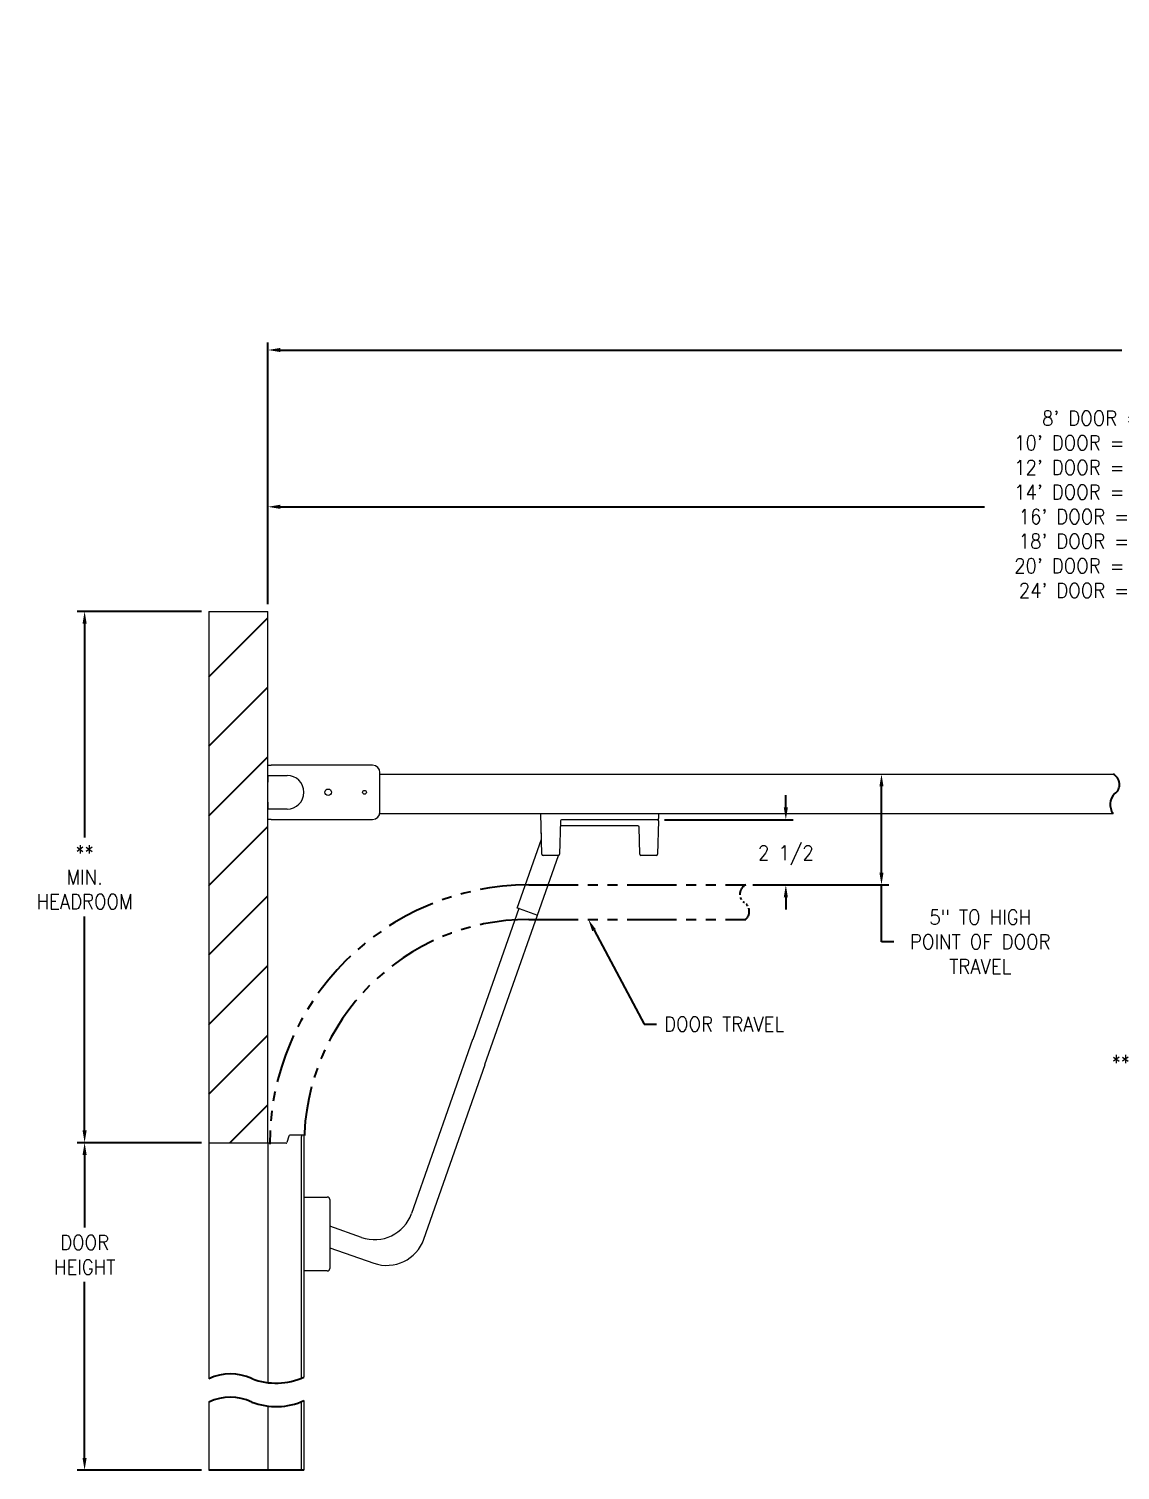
# Model space of a CAD drawing. Extents: x 7 to 132, y 25 to 99.
# Drawn here: x 7.1 to 62.5, y 25.3 to 98.5 of the extents above; entities that cross this region are included whole.
import ezdxf

# ---------------------------------------------------------------- set-up
doc = ezdxf.new("R2010")
doc.units = 0
doc.header["$LTSCALE"] = 0.5
doc.header["$MEASUREMENT"] = 0
doc.linetypes.add('PHANTOM', pattern=[2.5, 1.25, -0.25, 0.25, -0.25, 0.25, -0.25])
doc.layers.get('Defpoints').update_dxf_attribs({"linetype": 'CONTINUOUS'})
for name, color, linetype in [('DIM', 1, 'CONTINUOUS'), ('OBJ', 3, 'CONTINUOUS'), ('PHAN', 6, 'PHANTOM')]:
    doc.layers.add(name, color=color, linetype=linetype)
doc.styles.add('ROMANS', font='romans.shx', dxfattribs={"width": 0.9, "height": 0.75})
doc.dimstyles.new('GENIE', dxfattribs={"dimscale": 4, "dimtxt": 0.25, "dimasz": 0.156, "dimexe": 0.095, "dimexo": 0.0925, "dimgap": 0.095, "dimtad": 0, "dimtih": 1, "dimtoh": 1, "dimdec": 5, "dimzin": 4, "dimdsep": 46, "dimlunit": 5, "dimtxsty": 'ROMANS', "dimcen": 0.09, "dimadec": 0, "dimazin": 0, "dimtfac": 1, "dimtdec": 5, "dimtofl": 0, "dimtmove": 0, "dimatfit": 3, "dimfxl": 0, "dimfrac": 2, "dimtolj": 1, "dimtzin": 4, "dimarcsym": 0})

# ---------------------------------------------------------------- blocks, each defined once
blk = doc.blocks.new('*D15')
at = {"layer": 'Defpoints', "color": 0}
for p in [(16.223, 41.908), (9.903, 25.267), (16.223, 25.267)]:
    blk.add_point(p, dxfattribs=at)
at = {"layer": 'DIM', "color": 0, "lineweight": -2}
for p, q in [((15.853, 41.908), (9.523, 41.908)), ((9.903, 41.284), (9.903, 37.592)), ((9.903, 25.891), (9.903, 34.832)), ((15.853, 25.267), (9.523, 25.267))]:
    blk.add_line(p, q, dxfattribs=at)
at = {"layer": 'DIM', "color": 0}
for points in [[(9.799, 41.284), (10.007, 41.284), (9.903, 41.908)], [(9.799, 25.891), (10.007, 25.891), (9.903, 25.267)]]:
    blk.add_solid(points, dxfattribs=at)
at = {"layer": 'DIM', "color": 0, "insert": (9.903, 36.212), "char_height": 0.75, "attachment_point": 5, "style": 'ROMANS'}
blk.add_mtext('\\A1;DOOR\\PHEIGHT', dxfattribs=at)
blk = doc.blocks.new('*D20')
at = {"layer": 'Defpoints', "color": 0}
for p in [(16.223, 68.908), (9.903, 41.908), (16.223, 41.908)]:
    blk.add_point(p, dxfattribs=at)
at = {"layer": 'DIM', "color": 0, "lineweight": -2}
for p, q in [((15.853, 68.908), (9.523, 68.908)), ((9.903, 68.284), (9.903, 57.413)), ((9.903, 42.532), (9.903, 53.403)), ((15.853, 41.908), (9.523, 41.908))]:
    blk.add_line(p, q, dxfattribs=at)
at = {"layer": 'DIM', "color": 0}
for points in [[(9.799, 68.284), (10.007, 68.284), (9.903, 68.908)], [(9.799, 42.532), (10.007, 42.532), (9.903, 41.908)]]:
    blk.add_solid(points, dxfattribs=at)
at = {"layer": 'DIM', "color": 0, "insert": (9.903, 55.408), "char_height": 0.75, "attachment_point": 5, "style": 'ROMANS'}
blk.add_mtext('\\A1;**\\PMIN.\\PHEADROOM', dxfattribs=at)
blk = doc.blocks.new('*D35')
at = {"layer": 'Defpoints', "color": 0}
for p in [(105.597, 74.224), (19.223, 68.908), (105.597, 60.641)]:
    blk.add_point(p, dxfattribs=at)
at = {"layer": 'DIM', "color": 0, "lineweight": -2}
for p, q in [((19.223, 69.278), (19.223, 74.604)), ((19.847, 74.224), (55.657, 74.224)), ((104.973, 74.224), (68.727, 74.224)), ((105.597, 61.011), (105.597, 74.604))]:
    blk.add_line(p, q, dxfattribs=at)
at = {"layer": 'DIM', "color": 0}
for points in [[(19.847, 74.328), (19.847, 74.12), (19.223, 74.224)], [(104.973, 74.328), (104.973, 74.12), (105.597, 74.224)]]:
    blk.add_solid(points, dxfattribs=at)
at = {"layer": 'DIM', "color": 0, "insert": (62.192, 74.224), "char_height": 0.75, "attachment_point": 5, "style": 'ROMANS'}
blk.add_mtext("\\A1;8' DOOR = 122\\P10' DOOR = 146 1/2\\P12' DOOR = 170 1/2 \\P14' DOOR = 194 1/2\\P 16' DOOR = 218 1/2 \\P 18' DOOR = 242 1/2\\P20' DOOR = 266 1/2 \\P 24' DOOR = 314 1/2", dxfattribs=at)
blk = doc.blocks.new('*D36')
at = {"layer": 'Defpoints', "color": 0}
for p in [(19.223, 82.192), (19.223, 68.908), (127.73, 56.299)]:
    blk.add_point(p, dxfattribs=at)
at = {"layer": 'DIM', "color": 0, "lineweight": -2}
for p, q in [((19.223, 69.278), (19.223, 82.572)), ((19.847, 82.192), (62.626, 82.192)), ((127.106, 82.192), (99.9, 82.192)), ((127.73, 56.669), (127.73, 82.572))]:
    blk.add_line(p, q, dxfattribs=at)
at = {"layer": 'DIM', "color": 0}
for points in [[(19.847, 82.296), (19.847, 82.088), (19.223, 82.192)], [(127.106, 82.296), (127.106, 82.088), (127.73, 82.192)]]:
    blk.add_solid(points, dxfattribs=at)
at = {"layer": 'DIM', "color": 0, "insert": (81.263, 82.192), "char_height": 0.75, "attachment_point": 5, "style": 'ROMANS'}
blk.add_mtext('\\A1;MIN. BACK ROOM = DOOR HEIGHT + 4\'-0" (ALLOWS FOR ACCESS) *', dxfattribs=at)
blk = doc.blocks.new('*D39')
at = {"layer": 'Defpoints', "color": 0}
for p in [(43.033, 60.641), (50.412, 60.641), (43.509, 55.006)]:
    blk.add_point(p, dxfattribs=at)
at = {"layer": 'DIM', "color": 0, "lineweight": -2}
for p, q in [((50.412, 55.63), (50.412, 60.017)), ((43.879, 55.006), (50.792, 55.006)), ((50.412, 52.119), (50.412, 55.006)), ((51.036, 52.119), (50.412, 52.119))]:
    blk.add_line(p, q, dxfattribs=at)
at = {"layer": 'DIM', "color": 0}
for points in [[(50.308, 60.017), (50.516, 60.017), (50.412, 60.641)], [(50.308, 55.63), (50.516, 55.63), (50.412, 55.006)]]:
    blk.add_solid(points, dxfattribs=at)
at = {"layer": 'DIM', "color": 0, "insert": (55.434, 52.119), "char_height": 0.75, "attachment_point": 5, "style": 'ROMANS'}
blk.add_mtext('\\A1;5" TO HIGH\\PPOINT OF DOOR\\PTRAVEL', dxfattribs=at)
blk = doc.blocks.new('*D40')
at = {"layer": 'Defpoints', "color": 0}
for p in [(39.019, 58.321), (43.509, 55.006), (45.551, 55.006)]:
    blk.add_point(p, dxfattribs=at)
at = {"layer": 'DIM', "color": 0, "lineweight": -2}
for p, q in [((45.551, 58.945), (45.551, 59.569)), ((39.389, 58.321), (45.931, 58.321)), ((43.879, 55.006), (45.931, 55.006)), ((45.551, 54.382), (45.551, 53.758))]:
    blk.add_line(p, q, dxfattribs=at)
at = {"layer": 'DIM', "color": 0}
for points in [[(45.447, 58.945), (45.655, 58.945), (45.551, 58.321)], [(45.447, 54.382), (45.655, 54.382), (45.551, 55.006)]]:
    blk.add_solid(points, dxfattribs=at)
at = {"layer": 'DIM', "color": 0, "insert": (45.551, 56.515), "char_height": 0.75, "attachment_point": 5, "style": 'ROMANS'}
blk.add_mtext('\\A1;2 1/2', dxfattribs=at)

msp = doc.modelspace()

# ---------------------------------------------------------------- hatches: boundary and pattern name
at = {"layer": 'DIM'}
h = msp.add_hatch(dxfattribs=at)
h.set_pattern_fill('ANSI31', color=256, scale=20, style=0)
h.set_pattern_definition([(45, (0.1734, 7.1136), (-1.76777, 1.76777), [])])
h.paths.add_polyline_path([(16.223094, 68.908161), (16.223094, 41.908161), (19.223094, 41.908161), (19.223094, 68.908161)])

# ---------------------------------------------------------------- linework, layer by layer
for p, q in [((35.801586, 52.705589), (38.356565, 47.93817)), ((38.356565, 47.93817), (38.980565, 47.93817))]:
    msp.add_line(p, q, dxfattribs=at)
msp.add_solid([(35.70992, 52.656463), (35.893252, 52.754715), (35.50683, 53.255584)], dxfattribs=at)
at = {"layer": 'OBJ', "lineweight": 15}
for p, q in [((16.223094, 68.908161), (19.223094, 68.908161)), ((16.223094, 68.908161), (16.223094, 41.908161)), ((19.223094, 41.908161), (19.223094, 68.908161)), ((31.898322, 53.833388), (33.126118, 57.329703)), ((32.92062, 53.474389), (33.986943, 56.510887)), ((31.977106, 53.805722), (29.641211, 47.153948)), ((30.253392, 45.879101), (32.92062, 53.474389)), ((31.986541, 53.802408), (31.898322, 53.833388)), ((31.986541, 53.802408), (32.92062, 53.474389)), ((29.628945, 47.158255), (26.525022, 38.319416)), ((27.152508, 37.012698), (30.264715, 45.875125)), ((21.055594, 39.145331), (22.240424, 39.145331)), ((22.365424, 39.020331), (22.365424, 35.520331)), ((23.975329, 37.095053), (22.365424, 37.660401)), ((22.365424, 36.574037), (24.602815, 35.788335)), ((22.240424, 35.395331), (21.055594, 35.395331))]:
    msp.add_line(p, q, dxfattribs=at)
at = {"layer": 'OBJ', "linetype": 'Continuous', "lineweight": 15}
for p, q in [((19.223094, 61.091144), (19.388598, 61.091144)), ((19.223094, 60.576144), (19.223094, 61.091144)), ((24.542597, 61.091144), (19.388598, 61.091144)), ((19.223094, 60.576144), (19.388598, 60.576144)), ((19.223094, 60.576144), (19.223094, 60.226144)), ((19.223094, 59.206144), (19.223094, 60.226144)), ((19.388598, 60.576144), (20.193101, 60.576144)), ((24.9176, 58.716144), (24.9176, 60.716144)), ((24.9176, 60.641144), (62.184541, 60.641144)), ((19.223094, 59.206144), (19.223094, 58.856144)), ((19.388598, 58.856144), (19.223094, 58.856144)), ((19.223094, 58.341144), (19.223094, 58.856144)), ((20.193101, 58.856144), (19.388598, 58.856144)), ((24.910025, 58.641144), (62.184541, 58.641144)), ((33.146033, 56.569173), (33.091778, 58.641144)), ((39.085518, 58.641144), (39.078657, 58.379173)), ((19.388598, 58.341144), (19.223094, 58.341144)), ((19.388598, 58.341144), (24.542597, 58.341144)), ((33.124106, 57.406532), (33.109819, 57.952314)), ((34.08712, 58.262314), (34.042778, 56.569173)), ((38.030197, 58.010744), (34.13898, 58.010744)), ((39.018677, 58.320744), (34.147096, 58.320744)), ((38.1264, 56.569173), (38.090177, 57.952314)), ((39.075597, 58.262314), (39.031255, 56.569173)), ((33.982797, 56.510744), (33.206013, 56.510744)), ((38.971274, 56.510744), (38.18637, 56.510744)), ((16.223094, 41.908161), (19.223094, 41.908161)), ((16.223094, 41.908161), (16.223094, 29.914612)), ((19.223094, 41.908161), (19.223094, 29.714203)), ((20.15032, 41.883161), (19.223094, 41.883161)), ((20.277366, 42.24562), (20.187991, 41.912067)), ((21.055594, 42.284161), (20.327594, 42.284161)), ((21.055594, 42.284161), (20.930594, 42.284161)), ((20.930594, 42.284161), (20.930594, 42.232161)), ((20.930594, 35.810669), (20.930594, 42.232161)), ((21.055594, 42.284161), (21.055594, 32.264445)), ((20.930594, 29.939969), (20.930594, 35.810669)), ((21.055594, 32.264445), (21.055594, 29.99334)), ((16.223094, 28.72641), (16.223094, 25.267371)), ((20.930594, 25.267371), (20.930594, 28.751767)), ((21.055594, 28.805138), (21.055594, 25.267371)), ((19.223094, 28.526001), (19.223094, 25.267371))]:
    msp.add_line(p, q, dxfattribs=at)
at = {"layer": 'OBJ'}
msp.add_line((21.055594, 25.267371), (16.223094, 25.267371), dxfattribs=at)
at = {"layer": 'OBJ', "linetype": 'Continuous', "lineweight": 15, "flags": 128}
for points in [[(39.085518, 58.641144), (39.085255, 58.631083), (39.08472, 58.610881), (39.08426, 58.593217), (39.083885, 58.578747), (39.083603, 58.568009), (39.083425, 58.561403), (39.083369, 58.559173)], [(39.075597, 58.262314), (39.076197, 58.285274), (39.07677, 58.307263), (39.077305, 58.327465), (39.077765, 58.345129), (39.07814, 58.359599), (39.078422, 58.370337), (39.0786, 58.376943), (39.078657, 58.379173)]]:
    msp.add_lwpolyline(points, dxfattribs=at)
at = {"layer": 'OBJ', "linetype": 'Continuous', "lineweight": 15}
for centre, radius in [((22.283097, 59.716144), 0.16725), ((24.133097, 59.716144), 0.095)]:
    msp.add_circle(centre, radius, dxfattribs=at)
for centre, radius, start, end in [((24.542597, 60.716144), 0.375, 0, 90), ((20.193097, 59.716144), 0.86, 270, 90), ((24.542597, 58.716144), 0.375, 270, 0), ((34.138978, 57.950744), 0.06, 90, 178.5), ((34.147096, 58.260744), 0.06, 90, 178.5), ((38.030197, 57.950744), 0.06, 1.5, 90), ((39.018675, 58.380744), 0.06, 270, 358.5), ((33.206014, 56.570744), 0.06, 181.5, 270), ((33.982801, 56.570744), 0.06, 270, 358.5), ((38.186375, 56.570744), 0.06, 181.5, 270), ((38.971279, 56.570744), 0.06, 270, 358.5), ((20.15032, 41.922161), 0.039, 270, 345), ((20.327594, 42.232161), 0.052, 90, 165)]:
    msp.add_arc(centre, radius, start, end, dxfattribs=at)
at = {"layer": 'OBJ'}
for centre, radius, start, end in [((61.932612, 60.115794), 0.582633, 304.46155087, 64.38012011), ((62.807987, 59.092562), 0.769716, 135.14959689, 215.90716823), ((17.3169, 27.599343), 2.560641, 64.87665255, 115.28751588), ((19.639092, 33.137859), 3.448837, 249.01650019, 294.24998741), ((17.3169, 26.411141), 2.560641, 64.87665255, 115.28751588), ((19.639092, 31.949657), 3.448837, 249.01650019, 294.24998741)]:
    msp.add_arc(centre, radius, start, end, dxfattribs=at)
at = {"layer": 'OBJ', "lineweight": 15}
for centre, radius, start, end in [((22.240424, 39.020331), 0.125, 0, 90), ((24.637994, 38.982081), 2, 250.65032281, 340.65032281), ((25.26548, 37.675363), 2, 250.65032281, 340.65032281), ((22.240424, 35.520331), 0.125, 270, 0)]:
    msp.add_arc(centre, radius, start, end, dxfattribs=at)
at = {"layer": 'PHAN', "ltscale": 4}
for p, q in [((32.489018, 55.005584), (43.509471, 55.005584)), ((32.489018, 53.255584), (43.509471, 53.255584))]:
    msp.add_line(p, q, dxfattribs=at)
for radius in [13.176423, 11.426423]:
    msp.add_arc((32.489018, 41.829161), radius, 90, 180, dxfattribs=at)
at = {"layer": 'PHAN'}
for centre, radius, start, end in [((43.728326, 54.534061), 0.519838, 114.89811025, 227.25181307), ((43.156925, 53.661284), 0.537476, 310.99012564, 66.00753338)]:
    msp.add_arc(centre, radius, start, end, dxfattribs=at)

# ---------------------------------------------------------------- texts
at = {"layer": 'DIM', "style": 'ROMANS', "width": 0.9}
msp.add_text('** MINIMUM HEADROOM REQUIRED', height=0.75, dxfattribs=at).set_placement((62.117947, 45.62108))
at = {"layer": 'DIM', "insert": (39.360565, 48.31317), "char_height": 0.75, "attachment_point": 1, "style": 'ROMANS'}
msp.add_mtext('\\A1;DOOR TRAVEL', dxfattribs=at)

# ---------------------------------------------------------------- dimensions: what is measured, and where the dimension line sits
at = {"layer": 'DIM'}
for base, p1, p2, text, picture, middle in [((105.597187, 74.224479), (19.223094, 68.908161), (105.597187, 60.641144), "8' DOOR = 122\\P10' DOOR = 146 1/2\\P12' DOOR = 170 1/2 \\P14' DOOR = 194 1/2\\P 16' DOOR = 218 1/2 \\P 18' DOOR = 242 1/2\\P20' DOOR = 266 1/2 \\P 24' DOOR = 314 1/2", '*D35', (62.19201, 74.224479)), ((19.223094, 82.192491), (127.729575, 56.299294), (19.223094, 68.908161), 'MIN. BACK ROOM = DOOR HEIGHT + 4\'-0" (ALLOWS FOR ACCESS) *', '*D36', (81.263039, 82.192491))]:
    dim = msp.add_linear_dim(base=base, p1=p1, p2=p2, text=text, dimstyle='GENIE', dxfattribs=at)
    dim.commit()
    dim.dimension.update_dxf_attribs({"geometry": picture, "text_midpoint": middle, "dimtype": 160})
dim = msp.add_linear_dim(base=(9.90328, 41.908161), p1=(16.223094, 68.908161), p2=(16.223094, 41.908161), angle=90, text='**\\PMIN.\\PHEADROOM', dimstyle='GENIE', dxfattribs=at)
dim.commit()
dim.dimension.update_dxf_attribs({"geometry": '*D20', "text_midpoint": (9.90328, 55.408161)})
for base, p1, p2, text, override, picture, middle in [((50.412004, 60.641144), (43.509471, 55.005584), (43.033309, 60.641144), '5" TO HIGH\\PPOINT OF DOOR\\PTRAVEL', {"dimse1": 0, "dimse2": 1, "dimtmove": 1}, '*D39', (51.813686, 52.118531)), ((9.90328, 25.267371), (16.223094, 41.908161), (16.223094, 25.267371), 'DOOR\\PHEIGHT', {"dimscale": 4, "dimtxt": 0.75, "dimdec": 2, "dimcen": 0.125, "dimtdec": 2}, '*D15', (9.90328, 36.211651))]:
    dim = msp.add_linear_dim(base=base, p1=p1, p2=p2, angle=90, text=text, dimstyle='GENIE', override=override, dxfattribs=at)
    dim.commit()
    dim.dimension.update_dxf_attribs({"geometry": picture, "text_midpoint": middle, "dimtype": 160})
dim = msp.add_linear_dim(base=(45.550722, 55.005584), p1=(39.018675, 58.320744), p2=(43.509471, 55.005584), angle=90, text='2 1/2', dimstyle='GENIE', dxfattribs=at)
dim.commit()
dim.dimension.update_dxf_attribs({"geometry": '*D40', "text_midpoint": (45.550722, 56.51493), "dimtype": 160})

doc.saveas('drawing.dxf')
